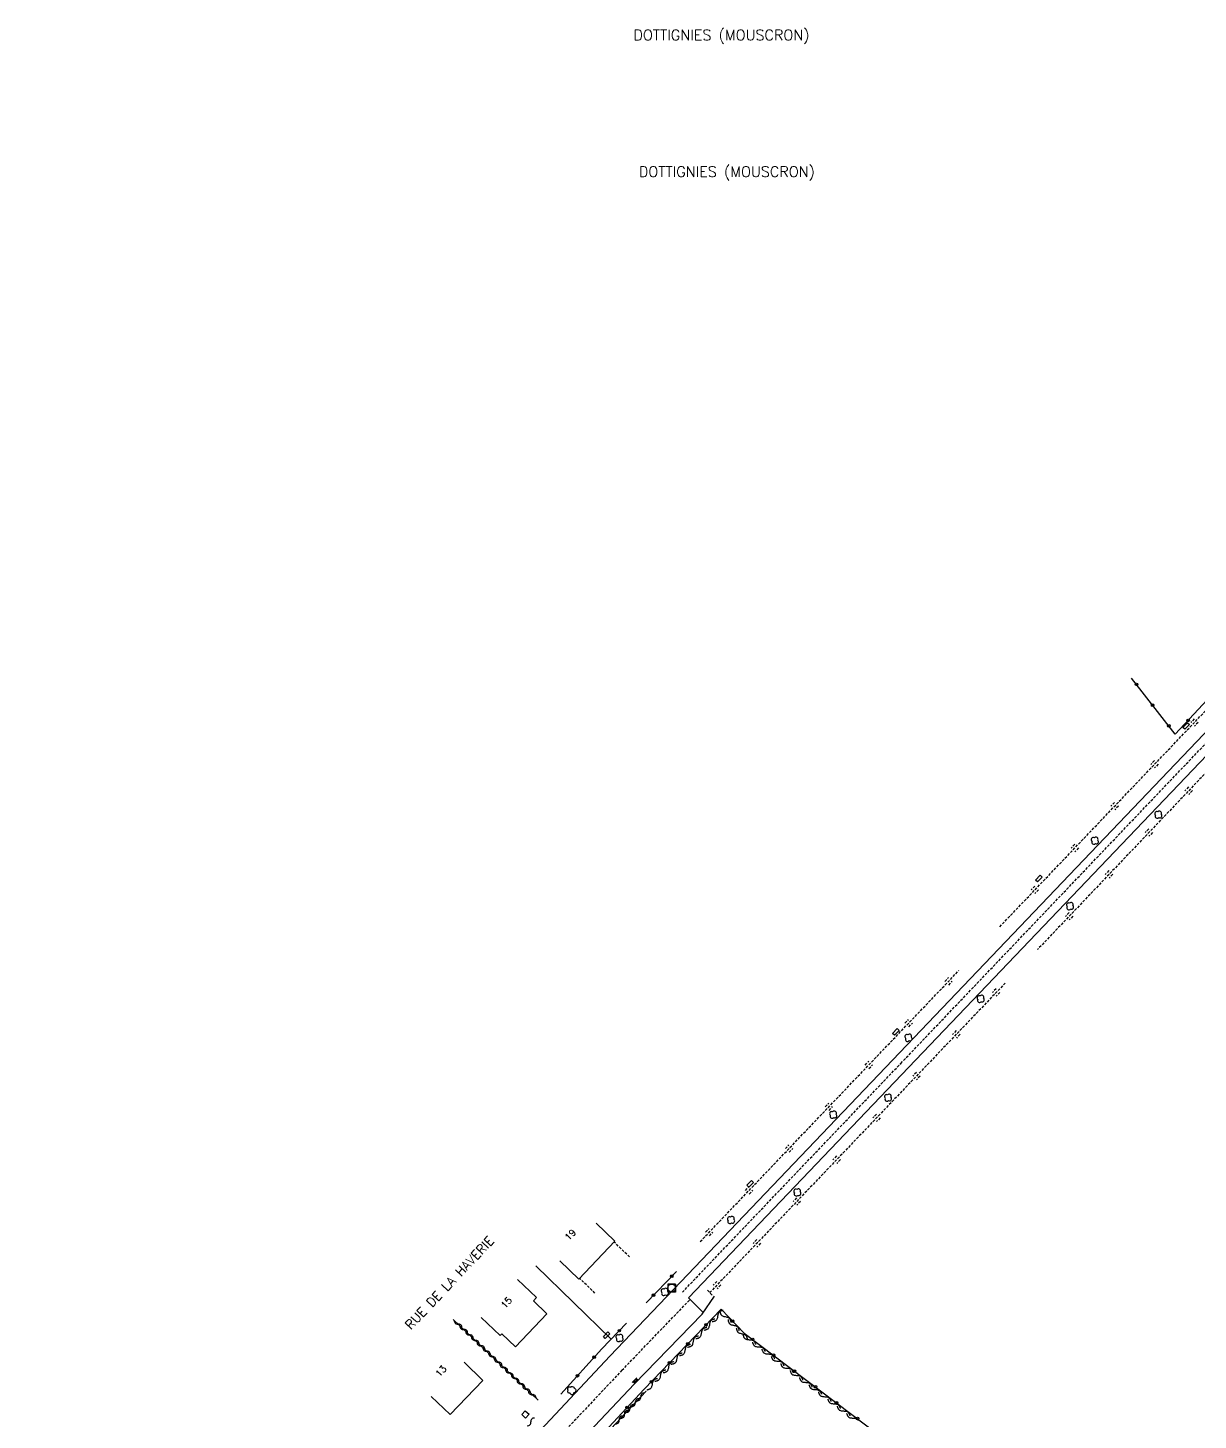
# Model space of a CAD drawing. Header units: millimetres. Extents: x 75000 to 76001, y 158000 to 159000.
# Drawn here: x 75398.5 to 75621.4, y 158499.4 to 158764.4 of the extents above; entities that cross this region are included whole.
import ezdxf
from ezdxf.enums import TextEntityAlignment as Align

# ---------------------------------------------------------------- set-up
doc = ezdxf.new("R2010")
doc.units = ezdxf.units.MM
doc.linetypes.add('DASHED', pattern=[0.75, 0.5, -0.25])
doc.layers.get('0').update_dxf_attribs({"linetype": 'CONTINUOUS'})
for name, color, linetype in [('W0001', 6, 'DASHED'), ('W0008', 7, 'CONTINUOUS'), ('W0100', 7, 'CONTINUOUS'), ('W0112', 1, 'DASHED'), ('W0220', 5, 'DASHED'), ('W0300', 7, 'CONTINUOUS'), ('W0310', 3, 'CONTINUOUS'), ('W0322', 7, 'CONTINUOUS'), ('W0330', 7, 'CONTINUOUS'), ('W0402', 7, 'CONTINUOUS'), ('W0420', 7, 'CONTINUOUS'), ('W0471', 7, 'CONTINUOUS'), ('W0980', 7, 'CONTINUOUS'), ('W0989', 7, 'CONTINUOUS'), ('W0991', 7, 'CONTINUOUS')]:
    doc.layers.add(name, color=color, linetype=linetype)
doc.styles.get("Standard").update_dxf_attribs({"font": 'romans.shx', "width": 0.85})

# ---------------------------------------------------------------- blocks, each defined once
blk = doc.blocks.new('t322o')
at = {"color": 0, "linetype": 'Continuous'}
for radius in [0.25, 0.15]:
    blk.add_circle((0, 0), radius, dxfattribs=at)
blk = doc.blocks.new('t310o')
at = {"color": 0, "linetype": 'Continuous'}
for centre, start, end in [((-0.5, 0.38), 216.8699, 323.1304), ((0.5, -0.37), 36.8699, 143.1303)]:
    blk.add_arc(centre, 0.625, start, end, dxfattribs=at)
blk = doc.blocks.new('T420')
for p, q in [((0.75, 0.75), (-0.75, 0.75)), ((-0.75, 0.75), (-0.75, -0.75)), ((0.75, 0.75), (0.75, -0.75)), ((0.75, -0.75), (-0.75, -0.75))]:
    blk.add_line(p, q)
blk.add_ellipse((0, 0), major_axis=(-0.53, 0.53), ratio=1, start_param=3.926991, end_param=10.210176)
blk = doc.blocks.new('T300')
for p, q in [((-0.8, 0.51), (-0.86, 0.34)), ((-0.86, 0.34), (-0.86, 0.17)), ((-0.86, 0.17), (-0.74, 0.06)), ((-0.69, 0.63), (-0.8, 0.51)), ((-0.8, -0.06), (-0.74, 0.06)), ((-0.74, 0.06), (-0.69, 0.11)), ((-0.57, 0.69), (-0.69, 0.63)), ((-0.46, 0.69), (-0.57, 0.69)), ((-0.29, 0.63), (-0.46, 0.69)), ((-0.29, 0.63), (-0.17, 0.74)), ((-0.23, 0.57), (-0.29, 0.63)), ((-0.17, 0.74), (-0.06, 0.8)), ((-0.06, 0.8), (0.06, 0.8)), ((0.06, 0.8), (0.23, 0.74)), ((0.23, 0.74), (0.34, 0.63)), ((0.34, 0.63), (0.4, 0.51)), ((0.46, 0.46), (0.34, 0.46)), ((0.4, 0.51), (0.4, 0.46)), ((0.57, 0.4), (0.46, 0.46)), ((0.57, 0.4), (0.69, 0.29)), ((0.69, 0.29), (0.74, 0.17)), ((0.74, 0.06), (0.69, -0.17)), ((0.74, 0.17), (0.74, 0.06)), ((-0.8, -0.17), (-0.8, -0.06)), ((-0.8, -0.23), (-0.8, -0.17)), ((-0.74, -0.34), (-0.8, -0.23)), ((-0.69, -0.4), (-0.74, -0.34)), ((-0.51, -0.46), (-0.69, -0.4)), ((-0.4, -0.46), (-0.51, -0.46)), ((-0.4, -0.46), (-0.34, -0.46)), ((-0.34, -0.46), (-0.34, -0.4)), ((-0.34, -0.51), (-0.34, -0.46)), ((-0.29, -0.63), (-0.34, -0.51)), ((-0.17, -0.74), (-0.29, -0.63)), ((-0.06, -0.8), (-0.17, -0.74)), ((0.06, -0.8), (-0.06, -0.8)), ((0.17, -0.74), (0.06, -0.8)), ((0.23, -0.69), (0.17, -0.74)), ((0.29, -0.46), (0.23, -0.46)), ((0.29, -0.63), (0.23, -0.69)), ((0.46, -0.4), (0.29, -0.46)), ((0.34, -0.51), (0.29, -0.63)), ((0.34, -0.51), (0.34, -0.46)), ((0.57, -0.34), (0.46, -0.4)), ((0.63, -0.29), (0.57, -0.34)), ((0.69, -0.17), (0.63, -0.29))]:
    blk.add_line(p, q)
blk = doc.blocks.new('t112o')
at = {"color": 0, "linetype": 'Continuous'}
for p, q in [((-0.5, 0.5), (0.5, 0.5)), ((-0.5, -0.5), (-0.5, 0.5)), ((0.5, 0.5), (0.5, -0.5)), ((0.5, -0.5), (-0.5, -0.5))]:
    blk.add_line(p, q, dxfattribs=at)

msp = doc.modelspace()

# ---------------------------------------------------------------- linework, layer by layer
at = {"layer": 'W0001'}
for points in [[(75523.16, 158523.73), (75564.76, 158567.3), (75660.06, 158667.25)], [(75511.66, 158508.88), (75524.62, 158522.33)]]:
    msp.add_lwpolyline(points, dxfattribs=at)
at = {"layer": 'W0001', "flags": 128}
msp.add_lwpolyline([(75511.66, 158508.88), (75466.07, 158460.49), (75445.23, 158438.49), (75437.17, 158430.06), (75435.39, 158428.24), (75431.56, 158424.38), (75427.47, 158421.06), (75418.09, 158413.34), (75400.99, 158402.87)], dxfattribs=at)
at = {"layer": 'W0008'}
for points in [[(75643.3, 158647.23), (75524.3, 158522.64), (75527.15, 158519.88)], [(75509.33, 158511.53), (75629.16, 158637.02)], [(75513.98, 158506.2), (75526.93, 158519.55), (75529.28, 158523)]]:
    msp.add_lwpolyline(points, dxfattribs=at)
at = {"layer": 'W0008', "flags": 128}
msp.add_lwpolyline([(75509.33, 158511.53), (75487.67, 158488.4), (75459.3, 158458.23), (75455.61, 158454.38), (75445.51, 158443.61), (75434.71, 158432.43), (75433.06, 158430.74, 0.003599), (75431.9, 158429.53, -0.003436), (75431.01, 158428.62, -0.000594), (75430.86, 158428.46, -0.02416), (75429.97, 158427.65, -0.0207), (75428.87, 158426.8, -0.002849), (75427.73, 158426.01, -0.003933), (75426.9, 158425.44), (75401.01, 158408.23), (75398.54, 158406.59)], format="xyb", dxfattribs=at)
msp.add_lwpolyline([(75513.98, 158506.2), (75479.74, 158469.93)], dxfattribs=at)
at = {"layer": 'W0100'}
msp.add_lwpolyline([(75499.82, 158529.7), (75503.43, 158526.23), (75510.33, 158533.42), (75506.72, 158536.88)], dxfattribs=at)
at = {"layer": 'W0100', "flags": 128}
for points in [[(75484.87, 158518.92), (75488.49, 158515.47), (75488.81, 158515.8), (75491.4, 158513.34), (75497.37, 158519.62), (75497.37, 158519.62), (75494.79, 158522.09), (75495.39, 158522.72), (75491.76, 158526.17)], [(75481.59, 158510.39), (75485.2, 158506.92), (75485.2, 158506.92), (75478.96, 158500.43), (75475.35, 158503.9)]]:
    msp.add_lwpolyline(points, dxfattribs=at)
at = {"layer": 'W0112'}
for points in [[(75513.12, 158530.44), (75510.18, 158533.27)], [(75506.52, 158523.56), (75503.58, 158526.39)], [(75527.97, 158524.12), (75528.85, 158523.14)]]:
    msp.add_lwpolyline(points, dxfattribs=at)
at = {"layer": 'W0220'}
for points in [[(75583.59, 158593.3), (75629.96, 158641.95)], [(75636.47, 158636.94), (75590.79, 158588.98)], [(75620.63, 158632.89), (75619.95, 158632.17)], [(75621.35, 158632.2), (75620.66, 158631.48)], [(75613.04, 158624.94), (75612.35, 158624.2)], [(75613.77, 158624.23), (75613.08, 158623.52)], [(75619.55, 158619.91), (75618.86, 158619.19)], [(75605.45, 158616.97), (75604.77, 158616.25)], [(75620.27, 158619.22), (75619.59, 158618.5)], [(75606.18, 158616.28), (75605.48, 158615.56)], [(75611.97, 158611.94), (75611.27, 158611.22)], [(75612.69, 158611.25), (75612, 158610.53)], [(75597.87, 158609), (75597.17, 158608.28)], [(75598.59, 158608.31), (75597.9, 158607.59)], [(75604.38, 158603.98), (75603.69, 158603.25)], [(75605.1, 158603.28), (75604.41, 158602.56)], [(75590.27, 158601.05), (75589.59, 158600.31)], [(75591, 158600.36), (75590.3, 158599.62)], [(75596.79, 158596.02), (75596.1, 158595.28)], [(75597.52, 158595.33), (75596.83, 158594.59)], [(75526.56, 158533.36), (75575.81, 158584.97)], [(75584.64, 158582.59), (75528.38, 158523.66)], [(75573.14, 158582.89), (75573.84, 158583.62)], [(75573.87, 158582.2), (75574.55, 158582.94)], [(75582.9, 158581.5), (75582.21, 158580.77)], [(75583.62, 158580.8), (75582.93, 158580.08)], [(75565.55, 158574.94), (75566.24, 158575.66)], [(75566.27, 158574.25), (75566.96, 158574.97)], [(75575.3, 158573.53), (75574.62, 158572.81)], [(75576.03, 158572.84), (75575.34, 158572.12)], [(75557.95, 158566.98), (75558.65, 158567.7)], [(75558.68, 158566.3), (75559.37, 158567.02)], [(75567.71, 158565.58), (75567.02, 158564.86)], [(75568.43, 158564.89), (75567.74, 158564.17)], [(75550.36, 158559.02), (75551.05, 158559.75)], [(75551.09, 158558.33), (75551.77, 158559.06)], [(75560.12, 158557.62), (75559.42, 158556.91)], [(75560.84, 158556.94), (75560.15, 158556.2)], [(75542.77, 158551.06), (75543.46, 158551.78)], [(75543.49, 158550.38), (75544.18, 158551.09)], [(75552.52, 158549.67), (75551.83, 158548.94)], [(75553.24, 158548.97), (75552.55, 158548.25)], [(75535.17, 158543.11), (75535.87, 158543.83)], [(75535.9, 158542.42), (75536.59, 158543.14)], [(75544.92, 158541.7), (75544.23, 158540.98)], [(75545.65, 158541.02), (75544.96, 158540.3)], [(75527.58, 158535.16), (75528.27, 158535.88)], [(75528.3, 158534.45), (75528.99, 158535.19)], [(75537.33, 158533.75), (75536.64, 158533.03)], [(75538.05, 158533.06), (75537.36, 158532.34)], [(75529.73, 158525.8), (75529.05, 158525.08)], [(75530.46, 158525.11), (75529.77, 158524.38)]]:
    msp.add_lwpolyline(points, dxfattribs=at)
at = {"layer": 'W0300'}
for centre, radius, start, end in [((75613.51, 158614.83), 0.405, 62.4472, 227.3533), ((75613.59, 158614.34), 0.398, 151.9275, 318.1798), ((75613.99, 158614.92), 0.398, 331.9275, 138.1798), ((75614.08, 158614.42), 0.392, 241.3895, 49.8991), ((75601.41, 158609.88), 0.409, 61.4769, 229.6355), ((75601.5, 158609.39), 0.392, 151.3895, 319.8991), ((75601.91, 158609.97), 0.398, 331.9275, 138.1798), ((75601.99, 158609.47), 0.392, 241.3895, 49.8991), ((75596.7, 158597.44), 0.392, 61.3895, 229.0283), ((75596.78, 158596.94), 0.406, 149.9816, 319.6355), ((75597.18, 158597.52), 0.398, 331.9275, 138.1798), ((75597.27, 158597.03), 0.395, 240.3955, 49.0283), ((75579.68, 158579.78), 0.405, 62.4472, 227.3533), ((75580.17, 158579.88), 0.398, 331.9275, 138.1798), ((75579.77, 158579.3), 0.398, 151.9275, 318.1798), ((75580.26, 158579.38), 0.392, 241.3895, 49.8991), ((75565.93, 158572.38), 0.395, 60.3956, 229.0283), ((75566.02, 158571.88), 0.406, 149.9816, 319.6355), ((75566.42, 158572.45), 0.398, 331.9275, 138.1798), ((75566.51, 158571.97), 0.392, 241.3895, 49.0283), ((75562.05, 158560.95), 0.392, 61.3895, 229.0283), ((75562.53, 158561.05), 0.398, 331.9275, 140.6307), ((75562.13, 158560.47), 0.398, 151.9275, 318.1798), ((75562.62, 158560.55), 0.392, 241.3895, 49.8991), ((75551.59, 158557.72), 0.392, 61.3895, 229.0283), ((75551.68, 158557.23), 0.398, 151.9275, 318.1798), ((75552.08, 158557.81), 0.406, 329.9816, 139.6355), ((75552.16, 158557.31), 0.392, 241.3895, 49.0283), ((75544.75, 158542.94), 0.395, 60.3956, 231.3402), ((75545.24, 158543.02), 0.398, 331.9275, 138.1798), ((75545.33, 158542.53), 0.405, 242.4472, 47.3533), ((75544.84, 158542.44), 0.398, 151.9275, 318.1798), ((75532.14, 158537.67), 0.409, 61.4769, 229.6355), ((75532.63, 158537.77), 0.398, 331.9275, 138.1798), ((75532.72, 158537.28), 0.405, 242.4472, 47.3533), ((75532.23, 158537.19), 0.398, 151.9275, 318.1798), ((75519.52, 158524), 0.392, 61.3895, 229.8991), ((75520.02, 158524.08), 0.398, 331.9275, 138.1798), ((75519.61, 158523.5), 0.398, 151.9275, 318.1798), ((75520.1, 158523.59), 0.405, 242.4472, 47.3533), ((75510.91, 158515.2), 0.405, 62.4472, 227.3533), ((75511, 158514.72), 0.398, 151.9275, 318.1798), ((75511.41, 158515.3), 0.398, 331.9275, 138.1798), ((75511.49, 158514.81), 0.405, 242.4472, 47.3533)]:
    msp.add_arc(centre, radius, start, end, dxfattribs=at)
at = {"layer": 'W0310'}
for points in [[(75530.92, 158520.25), (75530.84, 158520.23), (75530.77, 158520.22), (75530.7, 158520.2), (75530.63, 158520.19), (75530.56, 158520.16), (75530.49, 158520.14), (75530.43, 158520.11), (75530.37, 158520.08), (75530.3, 158520.05), (75530.25, 158520.02), (75530.2, 158519.98), (75530.16, 158519.94), (75530.08, 158519.84), (75530.02, 158519.72), (75529.97, 158519.59), (75529.94, 158519.45), (75529.91, 158519.3), (75529.88, 158519.16), (75529.85, 158519), (75529.82, 158518.88), (75529.79, 158518.73), (75529.74, 158518.61), (75529.68, 158518.48), (75529.6, 158518.39), (75529.55, 158518.34), (75529.51, 158518.31), (75529.45, 158518.28), (75529.39, 158518.25), (75529.33, 158518.22), (75529.27, 158518.2), (75529.2, 158518.17), (75529.13, 158518.16), (75529.06, 158518.14), (75528.99, 158518.12), (75528.91, 158518.11), (75528.84, 158518.09)], [(75530.3, 158520.14), (75530.31, 158520.06), (75530.32, 158519.98), (75530.34, 158519.92), (75530.36, 158519.86), (75530.38, 158519.78), (75530.39, 158519.72), (75530.41, 158519.66), (75530.44, 158519.59), (75530.47, 158519.53), (75530.5, 158519.47), (75530.54, 158519.42), (75530.58, 158519.38), (75530.68, 158519.31), (75530.79, 158519.23), (75530.91, 158519.19), (75531.05, 158519.14), (75531.2, 158519.11), (75531.34, 158519.08), (75531.49, 158519.05), (75531.63, 158519), (75531.77, 158518.97), (75531.89, 158518.91), (75532.01, 158518.84), (75532.1, 158518.77), (75532.14, 158518.72), (75532.18, 158518.67), (75532.21, 158518.61), (75532.24, 158518.55), (75532.27, 158518.48), (75532.29, 158518.42), (75532.3, 158518.34), (75532.33, 158518.28), (75532.34, 158518.2), (75532.36, 158518.14), (75532.37, 158518.06), (75532.38, 158517.98)], [(75527.8, 158517.02), (75527.72, 158517), (75527.65, 158516.98), (75527.58, 158516.97), (75527.51, 158516.95), (75527.44, 158516.92), (75527.38, 158516.91), (75527.31, 158516.88), (75527.25, 158516.84), (75527.19, 158516.81), (75527.13, 158516.78), (75527.09, 158516.75), (75527.04, 158516.7), (75526.96, 158516.61), (75526.9, 158516.48), (75526.85, 158516.36), (75526.82, 158516.22), (75526.79, 158516.08), (75526.76, 158515.92), (75526.73, 158515.78), (75526.7, 158515.64), (75526.67, 158515.5), (75526.62, 158515.38), (75526.56, 158515.25), (75526.48, 158515.16), (75526.44, 158515.11), (75526.39, 158515.08), (75526.34, 158515.05), (75526.27, 158515.02), (75526.21, 158514.98), (75526.15, 158514.95), (75526.08, 158514.94), (75526.01, 158514.91), (75525.94, 158514.89), (75525.87, 158514.88), (75525.79, 158514.86), (75525.72, 158514.84)], [(75529.36, 158518.62), (75529.28, 158518.61), (75529.21, 158518.59), (75529.14, 158518.58), (75529.07, 158518.56), (75529, 158518.55), (75528.93, 158518.52), (75528.87, 158518.5), (75528.8, 158518.47), (75528.74, 158518.44), (75528.69, 158518.41), (75528.64, 158518.38), (75528.59, 158518.33), (75528.52, 158518.23), (75528.45, 158518.11), (75528.41, 158517.98), (75528.38, 158517.84), (75528.34, 158517.7), (75528.32, 158517.56), (75528.3, 158517.41), (75528.27, 158517.27), (75528.23, 158517.12), (75528.18, 158517), (75528.12, 158516.88), (75528.05, 158516.78), (75528, 158516.73), (75527.95, 158516.7), (75527.9, 158516.67), (75527.84, 158516.64), (75527.77, 158516.61), (75527.71, 158516.58), (75527.64, 158516.56), (75527.57, 158516.53), (75527.5, 158516.52), (75527.43, 158516.5), (75527.35, 158516.48), (75527.28, 158516.47)], [(75531.86, 158518.53), (75531.88, 158518.45), (75531.88, 158518.38), (75531.9, 158518.3), (75531.91, 158518.23), (75531.94, 158518.17), (75531.95, 158518.09), (75531.98, 158518.03), (75532, 158517.97), (75532.03, 158517.91), (75532.06, 158517.84), (75532.1, 158517.8), (75532.14, 158517.75), (75532.24, 158517.67), (75532.35, 158517.61), (75532.48, 158517.55), (75532.62, 158517.52), (75532.76, 158517.48), (75532.91, 158517.45), (75533.05, 158517.41), (75533.2, 158517.38), (75533.34, 158517.34), (75533.46, 158517.28), (75533.58, 158517.22), (75533.67, 158517.14), (75533.71, 158517.09), (75533.75, 158517.05), (75533.78, 158516.98), (75533.81, 158516.92), (75533.84, 158516.86), (75533.86, 158516.8), (75533.88, 158516.73), (75533.89, 158516.67), (75533.91, 158516.59), (75533.92, 158516.52), (75533.94, 158516.45), (75533.95, 158516.38)], [(75533.43, 158516.91), (75533.45, 158516.83), (75533.45, 158516.75), (75533.48, 158516.69), (75533.49, 158516.62), (75533.51, 158516.55), (75533.52, 158516.48), (75533.55, 158516.42), (75533.57, 158516.36), (75533.6, 158516.3), (75533.63, 158516.23), (75533.67, 158516.19), (75533.71, 158516.14), (75533.81, 158516.08), (75533.92, 158516), (75534.05, 158515.95), (75534.19, 158515.91), (75534.33, 158515.88), (75534.48, 158515.84), (75534.62, 158515.81), (75534.77, 158515.77), (75534.9, 158515.73), (75535.02, 158515.67), (75535.14, 158515.61), (75535.23, 158515.53), (75535.27, 158515.48), (75535.31, 158515.44), (75535.34, 158515.38), (75535.38, 158515.31), (75535.4, 158515.25), (75535.42, 158515.19), (75535.44, 158515.12), (75535.46, 158515.06), (75535.48, 158514.98), (75535.48, 158514.91), (75535.5, 158514.84), (75535.52, 158514.77)], [(75524.68, 158513.77), (75524.6, 158513.75), (75524.53, 158513.73), (75524.46, 158513.72), (75524.39, 158513.7), (75524.32, 158513.67), (75524.26, 158513.66), (75524.19, 158513.62), (75524.13, 158513.59), (75524.07, 158513.56), (75524.02, 158513.53), (75523.97, 158513.5), (75523.92, 158513.45), (75523.84, 158513.36), (75523.78, 158513.23), (75523.74, 158513.11), (75523.7, 158512.97), (75523.67, 158512.83), (75523.65, 158512.67), (75523.62, 158512.53), (75523.59, 158512.39), (75523.55, 158512.25), (75523.51, 158512.12), (75523.45, 158512), (75523.37, 158511.91), (75523.32, 158511.86), (75523.27, 158511.83), (75523.22, 158511.8), (75523.16, 158511.77), (75523.09, 158511.73), (75523.03, 158511.72), (75522.96, 158511.69), (75522.89, 158511.67), (75522.82, 158511.66), (75522.75, 158511.64), (75522.67, 158511.62), (75522.6, 158511.61)], [(75526.24, 158515.39), (75526.16, 158515.38), (75526.09, 158515.36), (75526.02, 158515.34), (75525.95, 158515.33), (75525.88, 158515.3), (75525.81, 158515.28), (75525.75, 158515.25), (75525.69, 158515.22), (75525.62, 158515.19), (75525.57, 158515.16), (75525.52, 158515.12), (75525.48, 158515.08), (75525.4, 158514.98), (75525.34, 158514.86), (75525.29, 158514.73), (75525.25, 158514.59), (75525.23, 158514.45), (75525.2, 158514.3), (75525.17, 158514.16), (75525.14, 158514.02), (75525.11, 158513.88), (75525.06, 158513.75), (75525, 158513.62), (75524.92, 158513.53), (75524.88, 158513.48), (75524.83, 158513.45), (75524.77, 158513.42), (75524.71, 158513.39), (75524.65, 158513.36), (75524.59, 158513.33), (75524.52, 158513.31), (75524.45, 158513.28), (75524.38, 158513.27), (75524.31, 158513.25), (75524.23, 158513.23), (75524.16, 158513.22)], [(75534.7, 158515.61), (75534.72, 158515.53), (75534.74, 158515.47), (75534.77, 158515.41), (75534.79, 158515.33), (75534.82, 158515.27), (75534.85, 158515.2), (75534.88, 158515.14), (75534.92, 158515.08), (75534.95, 158515.03), (75534.99, 158514.98), (75535.04, 158514.94), (75535.09, 158514.89), (75535.2, 158514.83), (75535.31, 158514.78), (75535.45, 158514.75), (75535.59, 158514.72), (75535.74, 158514.72), (75535.89, 158514.7), (75536.04, 158514.69), (75536.19, 158514.69), (75536.33, 158514.66), (75536.47, 158514.62), (75536.59, 158514.58), (75536.7, 158514.52), (75536.74, 158514.47), (75536.79, 158514.42), (75536.83, 158514.38), (75536.86, 158514.33), (75536.9, 158514.27), (75536.93, 158514.2), (75536.96, 158514.14), (75536.98, 158514.08), (75537.02, 158514), (75537.04, 158513.94), (75537.06, 158513.88), (75537.09, 158513.8)], [(75536.49, 158514.25), (75536.52, 158514.17), (75536.54, 158514.11), (75536.57, 158514.05), (75536.59, 158513.97), (75536.62, 158513.91), (75536.65, 158513.84), (75536.68, 158513.78), (75536.72, 158513.72), (75536.75, 158513.67), (75536.79, 158513.62), (75536.84, 158513.58), (75536.88, 158513.53), (75536.99, 158513.47), (75537.11, 158513.42), (75537.24, 158513.39), (75537.38, 158513.36), (75537.53, 158513.36), (75537.68, 158513.34), (75537.84, 158513.33), (75537.98, 158513.31), (75538.12, 158513.3), (75538.26, 158513.27), (75538.38, 158513.22), (75538.48, 158513.16), (75538.53, 158513.11), (75538.58, 158513.08), (75538.62, 158513.02), (75538.66, 158512.97), (75538.69, 158512.91), (75538.72, 158512.84), (75538.75, 158512.78), (75538.78, 158512.72), (75538.8, 158512.64), (75538.84, 158512.58), (75538.86, 158512.52), (75538.88, 158512.44)], [(75523.12, 158512.14), (75523.05, 158512.12), (75522.98, 158512.11), (75522.91, 158512.09), (75522.84, 158512.08), (75522.77, 158512.06), (75522.7, 158512.03), (75522.63, 158512.02), (75522.57, 158511.98), (75522.51, 158511.95), (75522.45, 158511.92), (75522.41, 158511.89), (75522.36, 158511.84), (75522.28, 158511.73), (75522.22, 158511.62), (75522.17, 158511.5), (75522.14, 158511.36), (75522.11, 158511.22), (75522.08, 158511.06), (75522.05, 158510.91), (75522.02, 158510.77), (75521.99, 158510.62), (75521.95, 158510.5), (75521.88, 158510.38), (75521.8, 158510.28), (75521.76, 158510.23), (75521.71, 158510.2), (75521.66, 158510.17), (75521.59, 158510.14), (75521.53, 158510.11), (75521.47, 158510.09), (75521.4, 158510.06), (75521.33, 158510.05), (75521.26, 158510.03), (75521.19, 158510.02), (75521.11, 158510), (75521.04, 158509.98)], [(75538.28, 158512.89), (75538.3, 158512.81), (75538.34, 158512.75), (75538.36, 158512.69), (75538.38, 158512.61), (75538.41, 158512.55), (75538.45, 158512.48), (75538.48, 158512.42), (75538.51, 158512.36), (75538.55, 158512.31), (75538.59, 158512.27), (75538.63, 158512.22), (75538.68, 158512.17), (75538.79, 158512.11), (75538.91, 158512.06), (75539.05, 158512.03), (75539.19, 158512.02), (75539.34, 158512), (75539.48, 158511.98), (75539.63, 158511.98), (75539.78, 158511.97), (75539.92, 158511.94), (75540.05, 158511.91), (75540.17, 158511.86), (75540.28, 158511.8), (75540.33, 158511.75), (75540.38, 158511.7), (75540.41, 158511.66), (75540.45, 158511.61), (75540.48, 158511.55), (75540.52, 158511.48), (75540.55, 158511.42), (75540.58, 158511.36), (75540.6, 158511.28), (75540.63, 158511.22), (75540.66, 158511.16), (75540.68, 158511.08)], [(75540.08, 158511.53), (75540.1, 158511.45), (75540.13, 158511.39), (75540.16, 158511.31), (75540.18, 158511.25), (75540.21, 158511.19), (75540.24, 158511.12), (75540.27, 158511.06), (75540.3, 158511), (75540.34, 158510.95), (75540.38, 158510.89), (75540.43, 158510.86), (75540.48, 158510.81), (75540.59, 158510.77), (75540.71, 158510.7), (75540.84, 158510.67), (75540.98, 158510.66), (75541.13, 158510.64), (75541.28, 158510.64), (75541.43, 158510.62), (75541.58, 158510.61), (75541.72, 158510.59), (75541.85, 158510.56), (75541.97, 158510.52), (75542.08, 158510.45), (75542.12, 158510.41), (75542.17, 158510.36), (75542.21, 158510.31), (75542.25, 158510.27), (75542.28, 158510.2), (75542.32, 158510.14), (75542.34, 158510.08), (75542.38, 158510), (75542.4, 158509.94), (75542.43, 158509.86), (75542.45, 158509.8), (75542.48, 158509.72)], [(75520, 158508.91), (75519.92, 158508.89), (75519.85, 158508.88), (75519.78, 158508.86), (75519.71, 158508.84), (75519.64, 158508.81), (75519.58, 158508.8), (75519.52, 158508.77), (75519.45, 158508.73), (75519.39, 158508.7), (75519.34, 158508.67), (75519.29, 158508.64), (75519.24, 158508.59), (75519.16, 158508.5), (75519.1, 158508.38), (75519.05, 158508.25), (75519.02, 158508.11), (75518.99, 158507.97), (75518.96, 158507.81), (75518.94, 158507.67), (75518.91, 158507.53), (75518.88, 158507.39), (75518.83, 158507.27), (75518.77, 158507.14), (75518.69, 158507.05), (75518.64, 158507), (75518.59, 158506.97), (75518.54, 158506.94), (75518.48, 158506.91), (75518.41, 158506.88), (75518.35, 158506.84), (75518.28, 158506.83), (75518.21, 158506.8), (75518.14, 158506.78), (75518.07, 158506.77), (75517.99, 158506.75), (75517.92, 158506.73)], [(75521.56, 158510.52), (75521.48, 158510.5), (75521.41, 158510.48), (75521.34, 158510.47), (75521.27, 158510.45), (75521.2, 158510.44), (75521.13, 158510.41), (75521.07, 158510.39), (75521.01, 158510.36), (75520.95, 158510.33), (75520.89, 158510.3), (75520.84, 158510.27), (75520.8, 158510.22), (75520.72, 158510.12), (75520.66, 158510), (75520.61, 158509.88), (75520.58, 158509.73), (75520.55, 158509.59), (75520.52, 158509.45), (75520.49, 158509.3), (75520.46, 158509.16), (75520.42, 158509.02), (75520.38, 158508.89), (75520.32, 158508.77), (75520.24, 158508.67), (75520.2, 158508.62), (75520.15, 158508.59), (75520.09, 158508.56), (75520.03, 158508.53), (75519.98, 158508.5), (75519.91, 158508.47), (75519.84, 158508.45), (75519.77, 158508.42), (75519.7, 158508.41), (75519.63, 158508.39), (75519.55, 158508.38), (75519.48, 158508.36)], [(75541.88, 158510.17), (75541.9, 158510.09), (75541.92, 158510.03), (75541.95, 158509.97), (75541.97, 158509.89), (75542, 158509.83), (75542.03, 158509.77), (75542.06, 158509.7), (75542.1, 158509.64), (75542.13, 158509.59), (75542.17, 158509.53), (75542.22, 158509.5), (75542.27, 158509.45), (75542.37, 158509.38), (75542.49, 158509.34), (75542.63, 158509.31), (75542.77, 158509.3), (75542.92, 158509.28), (75543.07, 158509.27), (75543.22, 158509.27), (75543.37, 158509.25), (75543.51, 158509.23), (75543.65, 158509.2), (75543.77, 158509.16), (75543.88, 158509.09), (75543.92, 158509.05), (75543.97, 158509.02), (75544.01, 158508.95), (75544.04, 158508.91), (75544.08, 158508.84), (75544.11, 158508.78), (75544.14, 158508.72), (75544.16, 158508.66), (75544.2, 158508.59), (75544.22, 158508.52), (75544.24, 158508.45), (75544.27, 158508.38)], [(75543.67, 158508.83), (75543.7, 158508.77), (75543.72, 158508.69), (75543.74, 158508.61), (75543.77, 158508.55), (75543.8, 158508.47), (75543.83, 158508.41), (75543.86, 158508.34), (75543.89, 158508.28), (75543.93, 158508.23), (75543.97, 158508.19), (75544.02, 158508.14), (75544.06, 158508.09), (75544.16, 158508.02), (75544.29, 158507.98), (75544.42, 158507.95), (75544.56, 158507.92), (75544.71, 158507.92), (75544.86, 158507.91), (75545.01, 158507.91), (75545.16, 158507.89), (75545.3, 158507.88), (75545.44, 158507.84), (75545.55, 158507.8), (75545.66, 158507.73), (75545.71, 158507.69), (75545.76, 158507.66), (75545.8, 158507.59), (75545.84, 158507.55), (75545.87, 158507.48), (75545.9, 158507.42), (75545.93, 158507.36), (75545.96, 158507.3), (75545.98, 158507.23), (75546.02, 158507.16), (75546.04, 158507.09), (75546.06, 158507.02)], [(75518.45, 158507.28), (75518.37, 158507.27), (75518.3, 158507.25), (75518.23, 158507.23), (75518.16, 158507.22), (75518.09, 158507.19), (75518.02, 158507.17), (75517.95, 158507.14), (75517.89, 158507.11), (75517.83, 158507.08), (75517.77, 158507.05), (75517.73, 158507.02), (75517.68, 158506.97), (75517.6, 158506.88), (75517.54, 158506.75), (75517.49, 158506.62), (75517.45, 158506.48), (75517.43, 158506.34), (75517.4, 158506.19), (75517.38, 158506.05), (75517.34, 158505.91), (75517.31, 158505.77), (75517.27, 158505.64), (75517.2, 158505.52), (75517.12, 158505.42), (75517.08, 158505.38), (75517.03, 158505.34), (75516.98, 158505.31), (75516.91, 158505.28), (75516.85, 158505.25), (75516.79, 158505.22), (75516.73, 158505.2), (75516.66, 158505.17), (75516.59, 158505.16), (75516.52, 158505.14), (75516.44, 158505.12), (75516.37, 158505.11)], [(75545.46, 158507.47), (75545.48, 158507.39), (75545.52, 158507.33), (75545.54, 158507.27), (75545.56, 158507.19), (75545.59, 158507.12), (75545.62, 158507.06), (75545.66, 158507), (75545.69, 158506.94), (75545.73, 158506.89), (75545.77, 158506.84), (75545.81, 158506.8), (75545.86, 158506.75), (75545.97, 158506.69), (75546.09, 158506.64), (75546.23, 158506.61), (75546.37, 158506.59), (75546.52, 158506.58), (75546.66, 158506.56), (75546.81, 158506.56), (75546.96, 158506.55), (75547.1, 158506.52), (75547.23, 158506.48), (75547.35, 158506.44), (75547.46, 158506.38), (75547.51, 158506.33), (75547.55, 158506.28), (75547.59, 158506.23), (75547.63, 158506.19), (75547.66, 158506.12), (75547.7, 158506.06), (75547.73, 158506), (75547.76, 158505.94), (75547.78, 158505.86), (75547.81, 158505.8), (75547.84, 158505.73), (75547.86, 158505.66)], [(75547.26, 158506.11), (75547.28, 158506.03), (75547.31, 158505.97), (75547.34, 158505.91), (75547.36, 158505.83), (75547.39, 158505.77), (75547.42, 158505.7), (75547.45, 158505.64), (75547.48, 158505.58), (75547.52, 158505.53), (75547.56, 158505.48), (75547.61, 158505.44), (75547.66, 158505.39), (75547.77, 158505.33), (75547.89, 158505.28), (75548.02, 158505.25), (75548.16, 158505.23), (75548.31, 158505.22), (75548.46, 158505.2), (75548.61, 158505.2), (75548.76, 158505.19), (75548.9, 158505.16), (75549.03, 158505.12), (75549.15, 158505.08), (75549.26, 158505.02), (75549.3, 158504.97), (75549.35, 158504.92), (75549.39, 158504.88), (75549.43, 158504.83), (75549.46, 158504.77), (75549.49, 158504.7), (75549.52, 158504.64), (75549.55, 158504.58), (75549.58, 158504.5), (75549.61, 158504.44), (75549.63, 158504.38), (75549.66, 158504.3)], [(75549.05, 158504.75), (75549.08, 158504.67), (75549.11, 158504.61), (75549.13, 158504.55), (75549.16, 158504.47), (75549.19, 158504.41), (75549.22, 158504.34), (75549.25, 158504.28), (75549.28, 158504.22), (75549.32, 158504.17), (75549.36, 158504.11), (75549.41, 158504.08), (75549.45, 158504.03), (75549.56, 158503.97), (75549.69, 158503.92), (75549.82, 158503.89), (75549.96, 158503.88), (75550.11, 158503.86), (75550.26, 158503.84), (75550.41, 158503.84), (75550.55, 158503.83), (75550.7, 158503.8), (75550.83, 158503.77), (75550.95, 158503.72), (75551.05, 158503.66), (75551.1, 158503.61), (75551.15, 158503.56), (75551.19, 158503.52), (75551.22, 158503.47), (75551.26, 158503.41), (75551.29, 158503.34), (75551.32, 158503.28), (75551.34, 158503.22), (75551.38, 158503.14), (75551.4, 158503.08), (75551.42, 158503.02), (75551.45, 158502.94)], [(75550.85, 158503.39), (75550.88, 158503.31), (75550.9, 158503.25), (75550.93, 158503.19), (75550.95, 158503.11), (75550.98, 158503.05), (75551.01, 158502.98), (75551.04, 158502.92), (75551.08, 158502.86), (75551.11, 158502.81), (75551.15, 158502.75), (75551.2, 158502.72), (75551.24, 158502.67), (75551.35, 158502.61), (75551.47, 158502.56), (75551.6, 158502.53), (75551.74, 158502.52), (75551.89, 158502.5), (75552.04, 158502.48), (75552.2, 158502.48), (75552.34, 158502.47), (75552.48, 158502.45), (75552.62, 158502.42), (75552.73, 158502.38), (75552.84, 158502.31), (75552.89, 158502.27), (75552.94, 158502.22), (75552.98, 158502.17), (75553.02, 158502.12), (75553.05, 158502.06), (75553.09, 158502), (75553.11, 158501.94), (75553.14, 158501.86), (75553.16, 158501.8), (75553.2, 158501.72), (75553.22, 158501.66), (75553.24, 158501.58)], [(75552.64, 158502.03), (75552.66, 158501.95), (75552.7, 158501.89), (75552.72, 158501.81), (75552.74, 158501.75), (75552.77, 158501.69), (75552.8, 158501.62), (75552.84, 158501.56), (75552.87, 158501.5), (75552.91, 158501.45), (75552.95, 158501.39), (75552.99, 158501.36), (75553.04, 158501.31), (75553.16, 158501.27), (75553.27, 158501.2), (75553.41, 158501.17), (75553.55, 158501.16), (75553.7, 158501.14), (75553.84, 158501.14), (75553.99, 158501.12), (75554.13, 158501.11), (75554.28, 158501.09), (75554.41, 158501.06), (75554.53, 158501.02), (75554.64, 158500.95), (75554.69, 158500.91), (75554.73, 158500.88), (75554.77, 158500.81), (75554.81, 158500.77), (75554.84, 158500.7), (75554.88, 158500.64), (75554.91, 158500.58), (75554.94, 158500.52), (75554.96, 158500.45), (75554.99, 158500.38), (75555.02, 158500.31), (75555.04, 158500.23)], [(75554.44, 158500.67), (75554.46, 158500.59), (75554.49, 158500.53), (75554.52, 158500.45), (75554.54, 158500.39), (75554.57, 158500.33), (75554.6, 158500.27), (75554.63, 158500.2), (75554.66, 158500.14), (75554.7, 158500.09), (75554.74, 158500.03), (75554.79, 158500), (75554.84, 158499.95), (75554.95, 158499.91), (75555.07, 158499.84), (75555.2, 158499.81), (75555.34, 158499.8), (75555.49, 158499.78), (75555.64, 158499.78), (75555.79, 158499.77), (75555.93, 158499.75), (75556.08, 158499.73), (75556.21, 158499.7), (75556.33, 158499.66), (75556.44, 158499.59), (75556.48, 158499.55), (75556.53, 158499.52), (75556.57, 158499.45), (75556.61, 158499.41), (75556.64, 158499.34)]]:
    msp.add_lwpolyline(points, dxfattribs=at)
at = {"layer": 'W0310', "flags": 128}
for points in [[(75495.68, 158503.2), (75479.55, 158518.54)], [(75516.25, 158504.91), (75501.94, 158489.6), (75495.38, 158482.69), (75481.78, 158468.44)]]:
    msp.add_lwpolyline(points, dxfattribs=at)
at = {"layer": 'W0322'}
for points in [[(75730.45, 158756.72), (75733.37, 158754.72), (75617, 158629.97), (75608.7, 158640.62)], [(75522.04, 158527.7), (75516.27, 158521.73)], [(75515.88, 158505.25), (75530.54, 158520.5), (75534.95, 158515.97), (75610.68, 158458.73), (75622.47, 158441.05)], [(75512.55, 158517.84), (75507.84, 158512.97)]]:
    msp.add_lwpolyline(points, dxfattribs=at)
at = {"layer": 'W0322', "flags": 128}
for points in [[(75499.99, 158504.32), (75507.84, 158512.97)], [(75515.88, 158505.25), (75501.58, 158489.94), (75495.01, 158483.03), (75481.41, 158468.79)]]:
    msp.add_lwpolyline(points, dxfattribs=at)
at = {"layer": 'W0322'}
for centre, radius in [((75609.62, 158639.44), 0.247), ((75612.7, 158635.48), 0.256), ((75615.77, 158631.55), 0.254), ((75619.45, 158632.59), 0.256), ((75521.13, 158526.77), 0.254), ((75517.66, 158523.17), 0.247), ((75511.16, 158516.41), 0.247), ((75527.66, 158517.52), 0.247), ((75532.74, 158518.23), 0.247), ((75524.2, 158513.91), 0.247), ((75536.55, 158514.77), 0.247), ((75540.54, 158511.75), 0.254), ((75520.73, 158510.3), 0.254), ((75544.52, 158508.73), 0.247), ((75517.27, 158506.7), 0.247), ((75548.52, 158505.72), 0.254), ((75552.5, 158502.7), 0.256), ((75556.49, 158499.69), 0.263)]:
    msp.add_circle(centre, radius, dxfattribs=at)
at = {"layer": 'W0330'}
msp.add_lwpolyline([(75509.61, 158514.81), (75495.26, 158528.73)], dxfattribs=at)
at = {"layer": 'W0402'}
for points in [[(75514.51, 158507.45), (75513.62, 158506.55), (75513.62, 158506.55)], [(75513.77, 158506.69), (75514.12, 158506.34)], [(75513.91, 158506.84), (75514.27, 158506.5)], [(75514.07, 158507), (75514.43, 158506.66)], [(75514.22, 158507.16), (75514.58, 158506.81)], [(75514.37, 158507.31), (75514.73, 158506.97)]]:
    msp.add_lwpolyline(points, dxfattribs=at)
at = {"layer": 'W0471'}
for points in [[(75619.33, 158632.14), (75619.7, 158631.8), (75618.84, 158630.89), (75618.47, 158631.23), (75619.33, 158632.14)], [(75591.28, 158603.09), (75591.65, 158602.75), (75590.78, 158601.84), (75590.42, 158602.19), (75591.28, 158603.09)], [(75564.06, 158573.91), (75564.42, 158573.56), (75563.56, 158572.66), (75563.2, 158573), (75564.06, 158573.91)], [(75536.31, 158544.98), (75536.68, 158544.64), (75535.81, 158543.73), (75535.45, 158544.08), (75536.31, 158544.98)], [(75508.98, 158516.19), (75509.34, 158515.84), (75508.48, 158514.94), (75508.12, 158515.28), (75508.98, 158516.19)]]:
    msp.add_lwpolyline(points, dxfattribs=at)

# ---------------------------------------------------------------- block references
at = {"layer": 'W0112', "rotation": 47.40709558269555}
msp.add_blockref('t112o', (75493.29, 158500.48), dxfattribs=at)
at = {"layer": 'W0300'}
msp.add_blockref('T300', (75502.13, 158505), dxfattribs=at)
at = {"layer": 'W0310'}
for p, rotation in [((75480.46, 158517.67), 136.438475202499), ((75481.55, 158516.64), 136.438475202499), ((75482.63, 158515.61), 136.438475202499), ((75483.72, 158514.57), 136.438475202499), ((75484.81, 158513.54), 136.438475202499), ((75485.9, 158512.5), 136.438475202499), ((75486.98, 158511.47), 136.438475202499), ((75488.07, 158510.44), 136.438475202499), ((75489.16, 158509.4), 136.438475202499), ((75490.24, 158508.37), 136.438475202499), ((75491.33, 158507.34), 136.438475202499), ((75492.42, 158506.3), 136.438475202499), ((75493.5, 158505.27), 136.438475202499), ((75494.59, 158504.23), 136.438475202499), ((75514.2, 158502.72), 226.9465323195934), ((75515.22, 158503.81), 226.9465323195934), ((75512.15, 158500.52), 226.9465323195934), ((75513.18, 158501.62), 226.9465323195934), ((75494.31, 158499.05), 46.19841498151463), ((75511.13, 158499.43), 226.9465323195934)]:
    msp.add_blockref('t310o', p, dxfattribs=dict(at, rotation=rotation))
at = {"layer": 'W0322'}
for p, rotation in [((75506.37, 158511.36), 47.80752341917082), ((75503.18, 158507.84), 47.80752341917082), ((75512.64, 158501.78), 226.9465323196047)]:
    msp.add_blockref('t322o', p, dxfattribs=dict(at, rotation=rotation))
at = {"layer": 'W0420'}
msp.add_blockref('T420', (75521.12, 158524.52), dxfattribs=at)

# ---------------------------------------------------------------- texts
at = {"layer": 'W0980'}
for p in [(75530.61, 158762.89), (75531.64, 158736.9)]:
    msp.add_text('DOTTIGNIES (MOUSCRON)', height=2, dxfattribs=at).set_placement(p, align=Align.MIDDLE)
at = {"layer": 'W0989'}
msp.add_text('RUE DE LA HAVERIE', height=1.75, rotation=46.6123, dxfattribs=at).set_placement((75478.82, 158525.55), align=Align.MIDDLE)
at = {"layer": 'W0991'}
for s, rotation, p in [('19', 46, (75501.83, 158534.67)), ('15', 46.6769, (75489.66, 158521.76)), ('13', 46.6769, (75477.19, 158508.72))]:
    msp.add_text(s, height=1.25, rotation=rotation, dxfattribs=at).set_placement(p, align=Align.MIDDLE)

doc.saveas('drawing.dxf')
